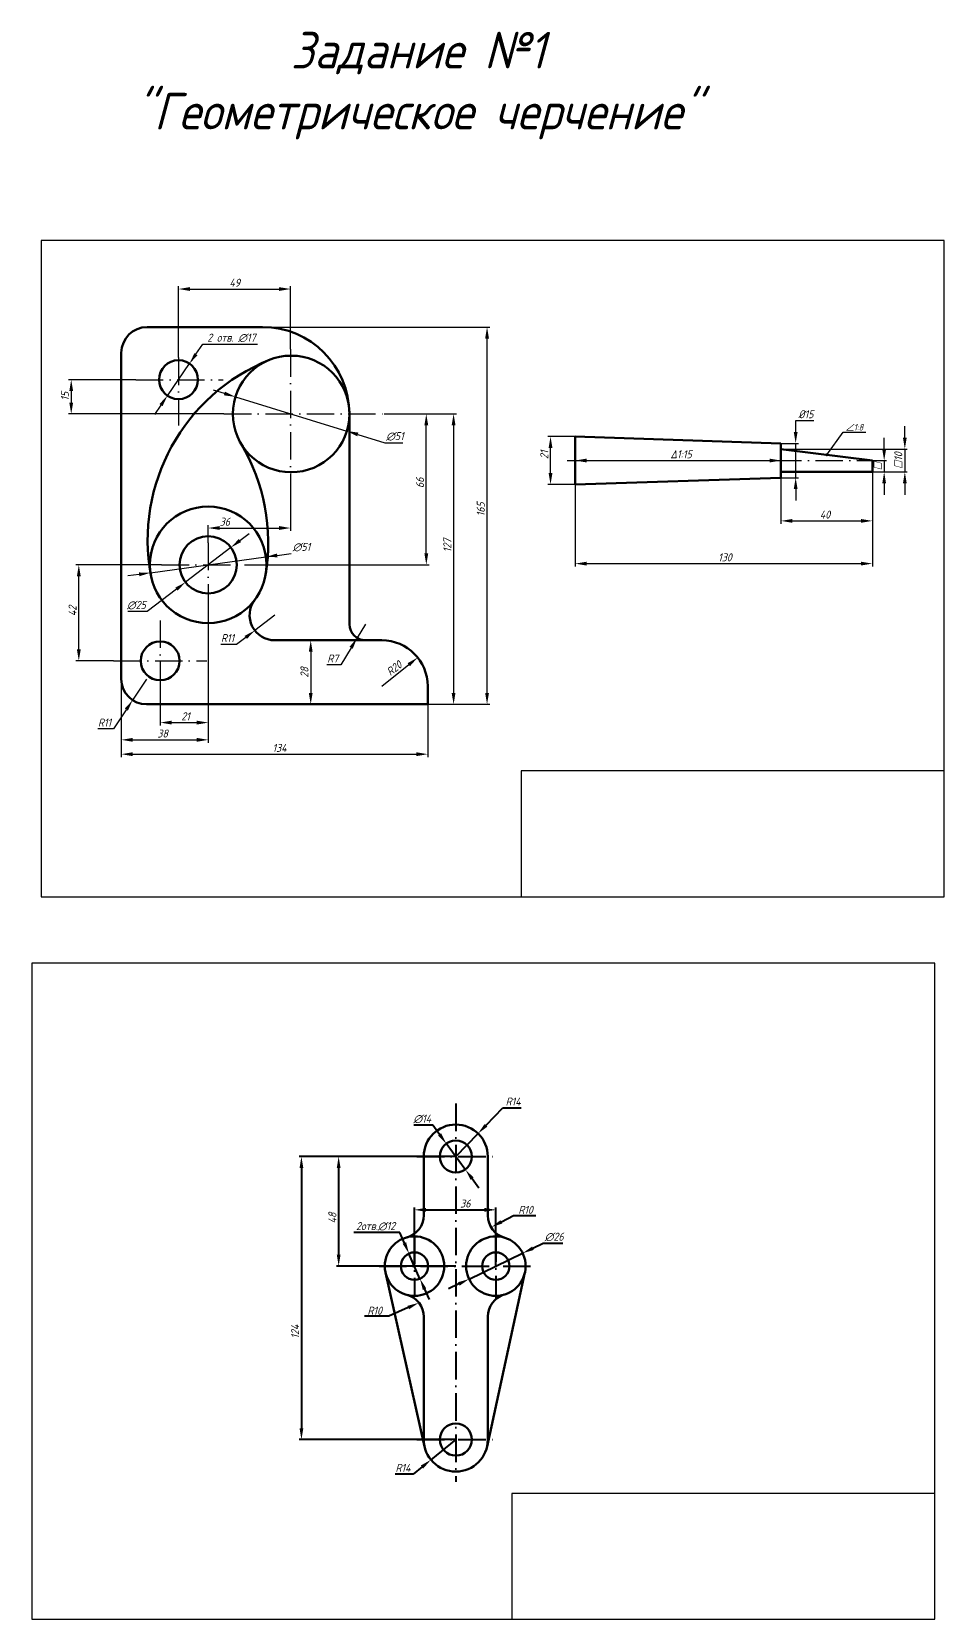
# Model space of a CAD drawing. Header units: millimetres. Extents: x 39 to 2970, y -284 to 427.
# Drawn here: x 538 to 937, y -272 to 422 of the extents above; entities that cross this region are included whole.
import ezdxf
from ezdxf import colors
from ezdxf.entities.mleader import LeaderData, LeaderLine
from ezdxf.math import Vec2, Vec3

# ---------------------------------------------------------------- set-up
doc = ezdxf.new("R2010")
doc.units = ezdxf.units.MM
doc.header["$MEASUREMENT"] = 0
doc.linetypes.add('ACAD_ISO10W100', pattern=[18, 12, -3, 0, -3])
for name, color, linetype, lineweight in [('аннотации', 1, 'Continuous', 40), ('осевой', 4, 'ACAD_ISO10W100', 40), ('Осевые', 4, 'ACAD_ISO10W100', 30), ('основной', 7, 'Continuous', 90), ('Основные', 7, 'Continuous', 80), ('Тонкие', 1, 'Continuous', 30)]:
    doc.layers.add(name, color=color, linetype=linetype, lineweight=lineweight)
doc.styles.add('GOST', font='isocpeur.ttf', dxfattribs={"width": 0.9, "oblique": 15})
doc.styles.add('ГОСТ', font='isocpeur.ttf', dxfattribs={"width": 0.9, "oblique": 15})
doc.dimstyles.new('GOST', dxfattribs={"dimtxt": 3.5, "dimasz": 5, "dimexe": 1, "dimexo": 0, "dimgap": 1, "dimtad": 1, "dimtoh": 1, "dimdec": 0, "dimzin": 0, "dimdsep": 46, "dimtxsty": 'GOST', "dimcen": 0, "dimclrd": 256, "dimclre": 256, "dimclrt": 256, "dimadec": 0, "dimazin": 0, "dimtfac": 1, "dimtdec": 0, "dimtmove": 0, "dimatfit": 0, "dimfxl": 1, "dimtolj": 1, "dimtzin": 0, "dimlwd": -1, "dimlwe": -1, "dimarcsym": 0})
doc.dimstyles.new('ГОСТ', dxfattribs={"dimtxt": 3.5, "dimasz": 5, "dimexe": 1.25, "dimexo": 0, "dimgap": 1, "dimtad": 1, "dimtoh": 1, "dimdec": 1, "dimtxsty": 'ГОСТ', "dimcen": 2.5, "dimclrd": 256, "dimclre": 256, "dimclrt": 256, "dimadec": 0, "dimazin": 0, "dimtfac": 1, "dimtdec": 1, "dimtmove": 0, "dimatfit": 0, "dimfxl": 1, "dimlwd": -1, "dimlwe": -1, "dimarcsym": 0})

# ---------------------------------------------------------------- blocks, each defined once
blk = doc.blocks.new('*D13')
at = {"layer": 'Defpoints', "color": 0, "transparency": 16777216}
for p in [(651.39, 309.56), (602.39, 279.59), (651.39, 283.2)]:
    blk.add_point(p, dxfattribs=at)
at = {"layer": 'Тонкие', "transparency": 16777216}
for p, q in [((602.39, 279.59), (602.39, 310.81)), ((607.39, 309.56), (646.39, 309.56)), ((651.39, 283.2), (651.39, 310.81))]:
    blk.add_line(p, q, dxfattribs=at)
for points in [[(607.39, 310.39), (607.39, 308.73), (602.39, 309.56)], [(646.39, 310.39), (646.39, 308.73), (651.39, 309.56)]]:
    blk.add_solid(points, dxfattribs=at)
at = {"layer": 'Тонкие', "transparency": 16777216, "insert": (626.98, 312.31), "char_height": 3.5, "attachment_point": 5, "style": 'ГОСТ'}
blk.add_mtext('49', dxfattribs=at)
blk = doc.blocks.new('*D14')
at = {"layer": 'Defpoints', "color": 0, "transparency": 16777216}
for p in [(583.71, 269.92), (555.48, 254.92), (622.3, 254.92)]:
    blk.add_point(p, dxfattribs=at)
at = {"layer": 'Тонкие', "transparency": 16777216}
for p, q in [((583.71, 269.92), (554.23, 269.92)), ((555.48, 264.92), (555.48, 259.92)), ((622.3, 254.92), (554.23, 254.92))]:
    blk.add_line(p, q, dxfattribs=at)
for points in [[(554.64, 264.92), (556.31, 264.92), (555.48, 269.92)], [(554.64, 259.92), (556.31, 259.92), (555.48, 254.92)]]:
    blk.add_solid(points, dxfattribs=at)
at = {"layer": 'Тонкие', "transparency": 16777216, "insert": (552.73, 262.65), "char_height": 3.5, "attachment_point": 5, "rotation": 90, "style": 'ГОСТ'}
blk.add_mtext('15', dxfattribs=at)
blk = doc.blocks.new('*D15')
at = {"layer": 'Defpoints', "color": 0, "transparency": 16777216}
for p in [(692.34, 254.92), (710.78, 254.92), (635.74, 188.92)]:
    blk.add_point(p, dxfattribs=at)
at = {"layer": 'Тонкие', "transparency": 16777216}
for p, q in [((692.34, 254.92), (712.03, 254.92)), ((710.78, 193.92), (710.78, 249.92)), ((635.74, 188.92), (712.03, 188.92))]:
    blk.add_line(p, q, dxfattribs=at)
for points in [[(709.95, 249.92), (711.62, 249.92), (710.78, 254.92)], [(709.95, 193.92), (711.62, 193.92), (710.78, 188.92)]]:
    blk.add_solid(points, dxfattribs=at)
at = {"layer": 'Тонкие', "transparency": 16777216, "insert": (708.03, 224.8), "char_height": 3.5, "attachment_point": 5, "rotation": 90, "style": 'ГОСТ'}
blk.add_mtext('66', dxfattribs=at)
blk = doc.blocks.new('*D16')
at = {"layer": 'Defpoints', "color": 0, "transparency": 16777216}
for p in [(711.78, 254.92), (711.39, 127.92), (722.72, 127.92)]:
    blk.add_point(p, dxfattribs=at)
at = {"layer": 'Тонкие', "transparency": 16777216}
for p, q in [((711.78, 254.92), (723.97, 254.92)), ((722.72, 249.92), (722.72, 132.92)), ((711.39, 127.92), (723.97, 127.92))]:
    blk.add_line(p, q, dxfattribs=at)
for points in [[(721.88, 249.92), (723.55, 249.92), (722.72, 254.92)], [(721.88, 132.92), (723.55, 132.92), (722.72, 127.92)]]:
    blk.add_solid(points, dxfattribs=at)
at = {"layer": 'Тонкие', "transparency": 16777216, "insert": (719.97, 197.4), "char_height": 3.5, "attachment_point": 5, "rotation": 90, "style": 'ГОСТ'}
blk.add_mtext('127', dxfattribs=at)
blk = doc.blocks.new('*D17')
at = {"layer": 'Defpoints', "color": 0, "transparency": 16777216}
for p in [(639.16, 292.92), (737.36, 292.92), (711.39, 127.92)]:
    blk.add_point(p, dxfattribs=at)
at = {"layer": 'Тонкие', "transparency": 16777216}
for p, q in [((639.16, 292.92), (738.61, 292.92)), ((737.36, 132.92), (737.36, 287.92)), ((711.39, 127.92), (738.61, 127.92))]:
    blk.add_line(p, q, dxfattribs=at)
for points in [[(736.53, 287.92), (738.19, 287.92), (737.36, 292.92)], [(736.53, 132.92), (738.19, 132.92), (737.36, 127.92)]]:
    blk.add_solid(points, dxfattribs=at)
at = {"layer": 'Тонкие', "transparency": 16777216, "insert": (734.61, 213.21), "char_height": 3.5, "attachment_point": 5, "rotation": 90, "style": 'ГОСТ'}
blk.add_mtext('165', dxfattribs=at)
blk = doc.blocks.new('*D18')
at = {"layer": 'Defpoints', "color": 0, "transparency": 16777216}
for p in [(615.39, 168.87), (594.39, 136.09), (615.39, 119.92)]:
    blk.add_point(p, dxfattribs=at)
at = {"layer": 'Тонкие', "transparency": 16777216}
for p, q in [((615.39, 168.87), (615.39, 118.67)), ((594.39, 136.09), (594.39, 118.67)), ((599.39, 119.92), (610.39, 119.92))]:
    blk.add_line(p, q, dxfattribs=at)
for points in [[(599.39, 120.76), (599.39, 119.09), (594.39, 119.92)], [(610.39, 120.76), (610.39, 119.09), (615.39, 119.92)]]:
    blk.add_solid(points, dxfattribs=at)
at = {"layer": 'Тонкие', "transparency": 16777216, "insert": (605.48, 122.67), "char_height": 3.5, "attachment_point": 5, "style": 'ГОСТ'}
blk.add_mtext('21', dxfattribs=at)
blk = doc.blocks.new('*D19')
at = {"layer": 'Defpoints', "color": 0, "transparency": 16777216}
for p in [(615.39, 168.87), (577.39, 138.92), (615.39, 112.39)]:
    blk.add_point(p, dxfattribs=at)
at = {"layer": 'Тонкие', "transparency": 16777216}
for p, q in [((615.39, 168.87), (615.39, 111.14)), ((577.39, 138.92), (577.39, 111.14)), ((582.39, 112.39), (610.39, 112.39))]:
    blk.add_line(p, q, dxfattribs=at)
for points in [[(582.39, 113.22), (582.39, 111.55), (577.39, 112.39)], [(610.39, 113.22), (610.39, 111.55), (615.39, 112.39)]]:
    blk.add_solid(points, dxfattribs=at)
at = {"layer": 'Тонкие', "transparency": 16777216, "insert": (595.46, 115.14), "char_height": 3.5, "attachment_point": 5, "style": 'ГОСТ'}
blk.add_mtext('38', dxfattribs=at)
blk = doc.blocks.new('*D20')
at = {"layer": 'Defpoints', "color": 0, "transparency": 16777216}
for p in [(577.39, 138.92), (711.39, 127.92), (711.39, 106.11)]:
    blk.add_point(p, dxfattribs=at)
at = {"layer": 'Тонкие', "transparency": 16777216}
for p, q in [((577.39, 138.92), (577.39, 104.86)), ((711.39, 127.92), (711.39, 104.86)), ((582.39, 106.11), (706.39, 106.11))]:
    blk.add_line(p, q, dxfattribs=at)
for points in [[(582.39, 106.94), (582.39, 105.27), (577.39, 106.11)], [(706.39, 106.94), (706.39, 105.27), (711.39, 106.11)]]:
    blk.add_solid(points, dxfattribs=at)
at = {"layer": 'Тонкие', "transparency": 16777216, "insert": (646.59, 108.86), "char_height": 3.5, "attachment_point": 5, "style": 'ГОСТ'}
blk.add_mtext('134', dxfattribs=at)
blk = doc.blocks.new('*D21')
at = {"layer": 'Defpoints', "color": 0, "transparency": 16777216}
for p in [(667.95, 155.92), (660.24, 127.92), (667.95, 127.92)]:
    blk.add_point(p, dxfattribs=at)
at = {"layer": 'Тонкие', "transparency": 16777216}
for p, q in [((667.95, 155.92), (658.99, 155.92)), ((660.24, 150.92), (660.24, 132.92)), ((667.95, 127.92), (658.99, 127.92))]:
    blk.add_line(p, q, dxfattribs=at)
for points in [[(659.4, 150.92), (661.07, 150.92), (660.24, 155.92)], [(659.4, 132.92), (661.07, 132.92), (660.24, 127.92)]]:
    blk.add_solid(points, dxfattribs=at)
at = {"layer": 'Тонкие', "transparency": 16777216, "insert": (657.49, 141.87), "char_height": 3.5, "attachment_point": 5, "rotation": 90, "style": 'ГОСТ'}
blk.add_mtext('28', dxfattribs=at)
blk = doc.blocks.new('*D22')
at = {"layer": 'Defpoints', "color": 0, "transparency": 16777216}
for p in [(558.8, 188.92), (595.03, 188.92), (574.03, 146.92)]:
    blk.add_point(p, dxfattribs=at)
at = {"layer": 'Тонкие', "transparency": 16777216}
for p, q in [((595.03, 188.92), (557.55, 188.92)), ((558.8, 151.92), (558.8, 183.92)), ((574.03, 146.92), (557.55, 146.92))]:
    blk.add_line(p, q, dxfattribs=at)
for points in [[(557.96, 183.92), (559.63, 183.92), (558.8, 188.92)], [(557.96, 151.92), (559.63, 151.92), (558.8, 146.92)]]:
    blk.add_solid(points, dxfattribs=at)
at = {"layer": 'Тонкие', "transparency": 16777216, "insert": (556.05, 168.74), "char_height": 3.5, "attachment_point": 5, "rotation": 90, "style": 'ГОСТ'}
blk.add_mtext('42', dxfattribs=at)
blk = doc.blocks.new('*D23')
at = {"layer": 'Defpoints', "color": 0, "transparency": 16777216}
for p in [(588.39, 138.92), (582.33, 129.74)]:
    blk.add_point(p, dxfattribs=at)
at = {"layer": 'Тонкие', "transparency": 16777216}
for p, q in [((588.39, 138.92), (582.33, 129.74)), ((579.57, 125.57), (574.04, 117.18)), ((574.04, 117.18), (567.06, 117.18))]:
    blk.add_line(p, q, dxfattribs=at)
blk.add_solid([(578.88, 126.03), (580.27, 125.11), (582.33, 129.74)], dxfattribs=at)
at = {"layer": 'Тонкие', "transparency": 16777216, "insert": (570.05, 119.93), "char_height": 3.5, "attachment_point": 5, "style": 'ГОСТ'}
blk.add_mtext('R11', dxfattribs=at)
blk = doc.blocks.new('*D25')
at = {"layer": 'Defpoints', "color": 0, "transparency": 16777216}
for p in [(707.03, 148.38), (691.39, 135.92)]:
    blk.add_point(p, dxfattribs=at)
at = {"layer": 'Тонкие', "transparency": 16777216}
blk.add_line((691.39, 135.92), (703.12, 145.27), dxfattribs=at)
blk.add_solid([(702.6, 145.92), (703.64, 144.62), (707.03, 148.38)], dxfattribs=at)
at = {"layer": 'Тонкие', "transparency": 16777216, "insert": (696.72, 143.69), "char_height": 3.5, "attachment_point": 5, "rotation": 38.52514, "style": 'ГОСТ'}
blk.add_mtext('R20', dxfattribs=at)
blk = doc.blocks.new('*D26')
at = {"layer": 'Defpoints', "color": 0, "transparency": 16777216}
for p in [(684.16, 162.92), (680.52, 156.94)]:
    blk.add_point(p, dxfattribs=at)
at = {"layer": 'Тонкие', "transparency": 16777216}
for p, q in [((684.16, 162.92), (680.52, 156.94)), ((677.93, 152.67), (673.39, 145.21)), ((673.39, 145.21), (667.35, 145.21))]:
    blk.add_line(p, q, dxfattribs=at)
blk.add_solid([(677.21, 153.11), (678.64, 152.24), (680.52, 156.94)], dxfattribs=at)
at = {"layer": 'Тонкие', "transparency": 16777216, "insert": (669.87, 147.96), "char_height": 3.5, "attachment_point": 5, "style": 'ГОСТ'}
blk.add_mtext('R7', dxfattribs=at)
blk = doc.blocks.new('*D29')
at = {"layer": 'Defpoints', "color": 0, "transparency": 16777216}
for p in [(651.39, 218.23), (651.39, 205.04), (615.39, 198.59)]:
    blk.add_point(p, dxfattribs=at)
at = {"layer": 'Тонкие', "transparency": 16777216}
for p, q in [((651.39, 218.23), (651.39, 203.79)), ((615.39, 198.59), (615.39, 206.29)), ((620.39, 205.04), (646.39, 205.04))]:
    blk.add_line(p, q, dxfattribs=at)
for points in [[(620.39, 205.88), (620.39, 204.21), (615.39, 205.04)], [(646.39, 205.88), (646.39, 204.21), (651.39, 205.04)]]:
    blk.add_solid(points, dxfattribs=at)
at = {"layer": 'Тонкие', "transparency": 16777216, "insert": (622.67, 207.79), "char_height": 3.5, "attachment_point": 5, "style": 'ГОСТ'}
blk.add_mtext('36', dxfattribs=at)
blk = doc.blocks.new('*D4')
at = {"layer": 'Defpoints', "color": 0, "transparency": 16777216}
for p in [(607.2, 276.93), (597.57, 262.92)]:
    blk.add_point(p, dxfattribs=at)
at = {"layer": 'Тонкие', "transparency": 16777216}
for p, q in [((610.04, 281.05), (613.05, 285.43)), ((613.05, 285.43), (637.02, 285.43)), ((597.57, 262.92), (607.2, 276.93)), ((594.74, 258.8), (591.9, 254.68))]:
    blk.add_line(p, q, dxfattribs=at)
for points in [[(609.35, 281.52), (610.72, 280.57), (607.2, 276.93)], [(594.05, 259.27), (595.42, 258.33), (597.57, 262.92)]]:
    blk.add_solid(points, dxfattribs=at)
at = {"layer": 'Тонкие', "transparency": 16777216, "insert": (625.54, 288.18), "char_height": 3.5, "attachment_point": 5, "style": 'ГОСТ'}
blk.add_mtext('2 отв. ∅17', dxfattribs=at)
blk = doc.blocks.new('*D5')
at = {"layer": 'Defpoints', "color": 0, "transparency": 16777216}
for p in [(627.29, 262.41), (676.04, 247.44)]:
    blk.add_point(p, dxfattribs=at)
at = {"layer": 'Тонкие', "transparency": 16777216}
for p, q in [((622.51, 263.87), (617.73, 265.34)), ((627.29, 262.41), (676.04, 247.44)), ((680.82, 245.97), (692.59, 242.36)), ((692.59, 242.36), (700.51, 242.36))]:
    blk.add_line(p, q, dxfattribs=at)
for points in [[(622.75, 264.67), (622.26, 263.08), (627.29, 262.41)], [(681.07, 246.77), (680.58, 245.18), (676.04, 247.44)]]:
    blk.add_solid(points, dxfattribs=at)
at = {"layer": 'Тонкие', "transparency": 16777216, "insert": (697.05, 245.11), "char_height": 3.5, "attachment_point": 5, "style": 'ГОСТ'}
blk.add_mtext('∅51', dxfattribs=at)
blk = doc.blocks.new('*D6')
at = {"layer": 'Defpoints', "color": 0, "transparency": 16777216}
for p in [(625.31, 196.52), (605.46, 181.32)]:
    blk.add_point(p, dxfattribs=at)
at = {"layer": 'Тонкие', "transparency": 16777216}
for p, q in [((629.28, 199.56), (633.25, 202.6)), ((625.31, 196.52), (605.46, 181.32)), ((601.49, 178.29), (588.75, 168.53)), ((588.75, 168.53), (580.19, 168.53))]:
    blk.add_line(p, q, dxfattribs=at)
for points in [[(628.77, 200.22), (629.79, 198.9), (625.31, 196.52)], [(600.98, 178.95), (602, 177.62), (605.46, 181.32)]]:
    blk.add_solid(points, dxfattribs=at)
at = {"layer": 'Тонкие', "transparency": 16777216, "insert": (583.97, 171.28), "char_height": 3.5, "attachment_point": 5, "style": 'ГОСТ'}
blk.add_mtext('∅25', dxfattribs=at)
blk = doc.blocks.new('*D7')
at = {"layer": 'Defpoints', "color": 0, "transparency": 16777216}
for p in [(640.65, 192.39), (590.12, 185.45)]:
    blk.add_point(p, dxfattribs=at)
at = {"layer": 'Тонкие', "transparency": 16777216}
for p, q in [((590.12, 185.45), (640.65, 192.39)), ((645.6, 193.07), (651.7, 193.91)), ((585.17, 184.77), (580.22, 184.09))]:
    blk.add_line(p, q, dxfattribs=at)
for points in [[(645.49, 193.9), (645.72, 192.25), (640.65, 192.39)], [(585.06, 185.6), (585.28, 183.95), (590.12, 185.45)]]:
    blk.add_solid(points, dxfattribs=at)
at = {"layer": 'Тонкие', "transparency": 16777216, "insert": (656.16, 196.66), "char_height": 3.5, "attachment_point": 5, "style": 'ГОСТ'}
blk.add_mtext('∅51', dxfattribs=at)
blk = doc.blocks.new('*D8')
at = {"layer": 'Defpoints', "color": 0, "transparency": 16777216}
for p in [(765.12, 245.05), (775.9, 245.05), (775.9, 224.05)]:
    blk.add_point(p, dxfattribs=at)
at = {"layer": 'Тонкие', "transparency": 16777216}
for p, q in [((775.9, 245.05), (763.87, 245.05)), ((765.12, 229.05), (765.12, 240.05)), ((775.9, 224.05), (763.87, 224.05))]:
    blk.add_line(p, q, dxfattribs=at)
for points in [[(764.29, 240.05), (765.95, 240.05), (765.12, 245.05)], [(764.29, 229.05), (765.95, 229.05), (765.12, 224.05)]]:
    blk.add_solid(points, dxfattribs=at)
at = {"layer": 'Тонкие', "transparency": 16777216, "insert": (762.37, 237.06), "char_height": 3.5, "attachment_point": 5, "rotation": 90, "style": 'ГОСТ'}
blk.add_mtext('21', dxfattribs=at)
blk = doc.blocks.new('*D9')
at = {"layer": 'Defpoints', "color": 0, "transparency": 16777216}
for p in [(905.9, 229.55), (775.9, 224.05), (905.9, 189.46)]:
    blk.add_point(p, dxfattribs=at)
at = {"layer": 'Тонкие', "transparency": 16777216}
for p, q in [((905.9, 229.55), (905.9, 188.21)), ((775.9, 224.05), (775.9, 188.21)), ((780.9, 189.46), (900.9, 189.46))]:
    blk.add_line(p, q, dxfattribs=at)
for points in [[(780.9, 190.3), (780.9, 188.63), (775.9, 189.46)], [(900.9, 190.3), (900.9, 188.63), (905.9, 189.46)]]:
    blk.add_solid(points, dxfattribs=at)
at = {"layer": 'Тонкие', "transparency": 16777216, "insert": (841.42, 192.21), "char_height": 3.5, "attachment_point": 5, "style": 'ГОСТ'}
blk.add_mtext('130', dxfattribs=at)
blk = doc.blocks.new('*D10')
at = {"layer": 'Defpoints', "color": 0, "transparency": 16777216}
for p in [(905.9, 229.55), (865.9, 227.05), (905.9, 208.15)]:
    blk.add_point(p, dxfattribs=at)
at = {"layer": 'Тонкие', "transparency": 16777216}
for p, q in [((905.9, 229.55), (905.9, 206.9)), ((865.9, 227.05), (865.9, 206.9)), ((870.9, 208.15), (900.9, 208.15))]:
    blk.add_line(p, q, dxfattribs=at)
for points in [[(870.9, 208.99), (870.9, 207.32), (865.9, 208.15)], [(900.9, 208.99), (900.9, 207.32), (905.9, 208.15)]]:
    blk.add_solid(points, dxfattribs=at)
at = {"layer": 'Тонкие', "transparency": 16777216, "insert": (885.15, 210.9), "char_height": 3.5, "attachment_point": 5, "style": 'ГОСТ'}
blk.add_mtext('40', dxfattribs=at)
blk = doc.blocks.new('*D12')
at = {"layer": 'Defpoints', "color": 0, "transparency": 16777216}
for p in [(865.9, 242.05), (872.34, 242.05), (865.9, 227.05)]:
    blk.add_point(p, dxfattribs=at)
at = {"layer": 'Тонкие', "transparency": 16777216}
for p, q in [((872.34, 247.05), (872.34, 252.05)), ((872.34, 252.05), (880.27, 252.05)), ((865.9, 242.05), (873.59, 242.05)), ((872.34, 227.05), (872.34, 242.05)), ((865.9, 227.05), (873.59, 227.05)), ((872.34, 222.05), (872.34, 217.05))]:
    blk.add_line(p, q, dxfattribs=at)
for points in [[(871.51, 247.05), (873.18, 247.05), (872.34, 242.05)], [(871.51, 222.05), (873.18, 222.05), (872.34, 227.05)]]:
    blk.add_solid(points, dxfattribs=at)
at = {"layer": 'Тонкие', "transparency": 16777216, "insert": (876.8, 254.8), "char_height": 3.5, "attachment_point": 5, "style": 'ГОСТ'}
blk.add_mtext('%%C15', dxfattribs=at)
blk = doc.blocks.new('*D30')
at = {"layer": 'Defpoints', "color": 0, "transparency": 16777216}
for p in [(723.69, -69.88), (672.45, -117.8), (723.69, -117.8)]:
    blk.add_point(p, dxfattribs=at)
at = {"layer": 'аннотации', "transparency": 16777216}
for p, q in [((723.69, -69.88), (671.45, -69.88)), ((672.45, -74.88), (672.45, -112.8)), ((723.69, -117.8), (671.45, -117.8))]:
    blk.add_line(p, q, dxfattribs=at)
for points in [[(671.62, -74.88), (673.29, -74.88), (672.45, -69.88)], [(671.62, -112.8), (673.29, -112.8), (672.45, -117.8)]]:
    blk.add_solid(points, dxfattribs=at)
at = {"layer": 'аннотации', "transparency": 16777216, "insert": (669.7, -96.77), "char_height": 3.5, "attachment_point": 5, "rotation": 90, "style": 'GOST'}
blk.add_mtext('\\A1;48', dxfattribs=at)
blk = doc.blocks.new('*D31')
at = {"layer": 'Defpoints', "color": 0, "transparency": 16777216}
for p in [(723.69, -69.88), (656.17, -193.69), (723.69, -193.69)]:
    blk.add_point(p, dxfattribs=at)
at = {"layer": 'аннотации', "transparency": 16777216}
for p, q in [((723.69, -69.88), (655.17, -69.88)), ((656.17, -74.88), (656.17, -188.69)), ((723.69, -193.69), (655.17, -193.69))]:
    blk.add_line(p, q, dxfattribs=at)
for points in [[(655.34, -74.88), (657.01, -74.88), (656.17, -69.88)], [(655.34, -188.69), (657.01, -188.69), (656.17, -193.69)]]:
    blk.add_solid(points, dxfattribs=at)
at = {"layer": 'аннотации', "transparency": 16777216, "insert": (653.42, -146.49), "char_height": 3.5, "attachment_point": 5, "rotation": 90, "style": 'GOST'}
blk.add_mtext('\\A1;124', dxfattribs=at)
blk = doc.blocks.new('*D32')
at = {"layer": 'Defpoints', "color": 0, "transparency": 16777216}
for p in [(741.22, -93.19), (705.61, -117.8), (741.22, -117.8)]:
    blk.add_point(p, dxfattribs=at)
at = {"layer": 'аннотации', "transparency": 16777216}
for p, q in [((705.61, -117.8), (705.61, -92.19)), ((710.61, -93.19), (736.22, -93.19)), ((741.22, -117.8), (741.22, -92.19))]:
    blk.add_line(p, q, dxfattribs=at)
for points in [[(710.61, -92.35), (710.61, -94.02), (705.61, -93.19)], [(736.22, -92.35), (736.22, -94.02), (741.22, -93.19)]]:
    blk.add_solid(points, dxfattribs=at)
at = {"layer": 'аннотации', "transparency": 16777216, "insert": (727.86, -90.44), "char_height": 3.5, "attachment_point": 5, "style": 'GOST'}
blk.add_mtext('\\A1;36', dxfattribs=at)
blk = doc.blocks.new('*D33')
at = {"layer": 'Defpoints', "color": 0, "transparency": 16777216}
for p in [(719.54, -64.24), (727.84, -75.52)]:
    blk.add_point(p, dxfattribs=at)
at = {"layer": 'аннотации', "transparency": 16777216}
for p, q in [((713.62, -56.19), (705.38, -56.19)), ((716.58, -60.21), (713.62, -56.19)), ((727.84, -75.52), (719.54, -64.24)), ((730.8, -79.54), (733.77, -83.57))]:
    blk.add_line(p, q, dxfattribs=at)
for points in [[(717.25, -59.72), (715.91, -60.71), (719.54, -64.24)], [(731.47, -79.05), (730.13, -80.04), (727.84, -75.52)]]:
    blk.add_solid(points, dxfattribs=at)
at = {"layer": 'аннотации', "transparency": 16777216, "insert": (709, -53.44), "char_height": 3.5, "attachment_point": 5, "style": 'GOST'}
blk.add_mtext('\\A1;∅14', dxfattribs=at)
blk = doc.blocks.new('*D34')
at = {"layer": 'Defpoints', "color": 0, "transparency": 16777216}
for p in [(703.21, -112.3), (708.01, -123.3)]:
    blk.add_point(p, dxfattribs=at)
at = {"layer": 'аннотации', "transparency": 16777216}
for p, q in [((699.21, -103.14), (679.02, -103.14)), ((701.21, -107.72), (699.21, -103.14)), ((708.01, -123.3), (703.21, -112.3)), ((710.02, -127.88), (712.02, -132.47))]:
    blk.add_line(p, q, dxfattribs=at)
for points in [[(701.98, -107.39), (700.45, -108.06), (703.21, -112.3)], [(710.78, -127.55), (709.25, -128.22), (708.01, -123.3)]]:
    blk.add_solid(points, dxfattribs=at)
at = {"layer": 'аннотации', "transparency": 16777216, "insert": (688.62, -100.39), "char_height": 3.5, "attachment_point": 5, "style": 'GOST'}
blk.add_mtext('\\A1;2отв.∅12', dxfattribs=at)
blk = doc.blocks.new('*D35')
at = {"layer": 'Defpoints', "color": 0, "transparency": 16777216}
for p in [(733.42, -59.81), (723.69, -69.88)]:
    blk.add_point(p, dxfattribs=at)
at = {"layer": 'аннотации', "transparency": 16777216}
for p, q in [((736.9, -56.22), (744.29, -48.57)), ((744.29, -48.57), (752.21, -48.57)), ((723.69, -69.88), (733.42, -59.81))]:
    blk.add_line(p, q, dxfattribs=at)
blk.add_solid([(736.3, -55.64), (737.5, -56.8), (733.42, -59.81)], dxfattribs=at)
at = {"layer": 'аннотации', "transparency": 16777216, "insert": (748.75, -45.82), "char_height": 3.5, "attachment_point": 5, "style": 'GOST'}
blk.add_mtext('\\A1;R14', dxfattribs=at)
blk = doc.blocks.new('*D36')
at = {"layer": 'Defpoints', "color": 0, "transparency": 16777216}
for p in [(723.69, -193.69), (712.82, -202.51)]:
    blk.add_point(p, dxfattribs=at)
at = {"layer": 'аннотации', "transparency": 16777216}
for p, q in [((723.69, -193.69), (712.82, -202.51)), ((708.94, -205.66), (705.05, -208.81)), ((705.05, -208.81), (697.13, -208.81))]:
    blk.add_line(p, q, dxfattribs=at)
blk.add_solid([(708.41, -205.01), (709.46, -206.31), (712.82, -202.51)], dxfattribs=at)
at = {"layer": 'аннотации', "transparency": 16777216, "insert": (700.59, -206.06), "char_height": 3.5, "attachment_point": 5, "style": 'GOST'}
blk.add_mtext('\\A1;R14', dxfattribs=at)
blk = doc.blocks.new('*D37')
at = {"layer": 'Defpoints', "color": 0, "transparency": 16777216}
for p in [(752.93, -112.16), (729.51, -123.45)]:
    blk.add_point(p, dxfattribs=at)
at = {"layer": 'аннотации', "transparency": 16777216}
for p, q in [((757.43, -109.99), (761.94, -107.81)), ((761.94, -107.81), (770.49, -107.81)), ((729.51, -123.45), (752.93, -112.16)), ((725.01, -125.62), (720.5, -127.79))]:
    blk.add_line(p, q, dxfattribs=at)
for points in [[(757.07, -109.24), (757.8, -110.74), (752.93, -112.16)], [(724.64, -124.87), (725.37, -126.37), (729.51, -123.45)]]:
    blk.add_solid(points, dxfattribs=at)
at = {"layer": 'аннотации', "transparency": 16777216, "insert": (766.71, -105.06), "char_height": 3.5, "attachment_point": 5, "style": 'GOST'}
blk.add_mtext('\\A1;∅26', dxfattribs=at)
blk = doc.blocks.new('*D67')
at = {"layer": 'Defpoints', "color": 0, "transparency": 16777216}
for p in [(905.9, 234.55), (905.9, 229.55), (911.05, 229.55)]:
    blk.add_point(p, dxfattribs=at)
at = {"layer": 'Тонкие', "transparency": 16777216}
for p, q in [((911.05, 239.55), (911.05, 244.55)), ((905.9, 234.55), (912.05, 234.55)), ((905.9, 229.55), (912.05, 229.55)), ((911.05, 234.55), (911.05, 229.55)), ((911.05, 224.55), (911.05, 219.55))]:
    blk.add_line(p, q, dxfattribs=at)
for points in [[(910.21, 239.55), (911.88, 239.55), (911.05, 234.55)], [(910.21, 224.55), (911.88, 224.55), (911.05, 229.55)]]:
    blk.add_solid(points, dxfattribs=at)
at = {"layer": 'Тонкие', "transparency": 16777216, "insert": (908.18, 232.05), "char_height": 3.5, "attachment_point": 5, "rotation": 90, "style": 'GOST'}
blk.add_mtext('\\A1;{\\fMS PGothic|b0|i0|c128|p34;☐}', dxfattribs=at)
blk = doc.blocks.new('_DotSmall')
at = {"color": 0, "linetype": 'ByBlock', "const_width": 0.5}
blk.add_lwpolyline([(-0.0625, 0, 1), (0.0625, 0, 1)], format="xyb", close=True, dxfattribs=at)
blk = doc.blocks.new('*D68')
at = {"layer": 'Defpoints', "color": 0, "transparency": 16777216}
for p in [(865.9, 239.55), (865.9, 229.55), (920.09, 229.55)]:
    blk.add_point(p, dxfattribs=at)
at = {"layer": 'Тонкие', "transparency": 16777216}
for p, q in [((920.09, 244.55), (920.09, 249.55)), ((865.9, 239.55), (921.09, 239.55)), ((920.09, 239.55), (920.09, 229.55)), ((865.9, 229.55), (921.09, 229.55)), ((920.09, 224.55), (920.09, 219.55))]:
    blk.add_line(p, q, dxfattribs=at)
for points in [[(919.26, 244.55), (920.92, 244.55), (920.09, 239.55)], [(919.26, 224.55), (920.92, 224.55), (920.09, 229.55)]]:
    blk.add_solid(points, dxfattribs=at)
at = {"layer": 'Тонкие', "transparency": 16777216, "insert": (917.22, 234.55), "char_height": 3.5, "attachment_point": 5, "rotation": 90, "style": 'GOST'}
blk.add_mtext('\\A1;{\\fMS PGothic|b0|i0|c128|p34;☐}10', dxfattribs=at)
blk = doc.blocks.new('*D69')
at = {"layer": 'Defpoints', "color": 0, "transparency": 16777216}
for p in [(775.9, 234.55), (865.9, 234.55), (865.9, 234.55)]:
    blk.add_point(p, dxfattribs=at)
at = {"layer": 'Тонкие', "transparency": 16777216}
for p, q in [((775.9, 234.55), (775.9, 235.55)), ((780.9, 234.55), (860.9, 234.55)), ((865.9, 234.55), (865.9, 235.55))]:
    blk.add_line(p, q, dxfattribs=at)
for points in [[(780.9, 235.38), (780.9, 233.71), (775.9, 234.55)], [(860.9, 235.38), (860.9, 233.71), (865.9, 234.55)]]:
    blk.add_solid(points, dxfattribs=at)
at = {"layer": 'Тонкие', "transparency": 16777216, "insert": (822.23, 237.3), "char_height": 3.5, "attachment_point": 5, "style": 'GOST'}
blk.add_mtext('\\A1;Δ1:15', dxfattribs=at)
blk = doc.blocks.new('*D70')
at = {"layer": 'Defpoints', "color": 0, "transparency": 16777216}
for p in [(644.51, 166.92), (635.78, 160.23)]:
    blk.add_point(p, dxfattribs=at)
at = {"layer": 'Тонкие', "transparency": 16777216}
for p, q in [((644.51, 166.92), (635.78, 160.23)), ((627.84, 154.15), (620.86, 154.15)), ((631.81, 157.19), (627.84, 154.15))]:
    blk.add_line(p, q, dxfattribs=at)
blk.add_solid([(631.3, 157.85), (632.32, 156.53), (635.78, 160.23)], dxfattribs=at)
at = {"layer": 'Тонкие', "transparency": 16777216, "insert": (623.85, 156.9), "char_height": 3.5, "attachment_point": 5, "style": 'GOST'}
blk.add_mtext('\\A1;R11', dxfattribs=at)

msp = doc.modelspace()

# ---------------------------------------------------------------- linework, layer by layer
at = {"layer": 'Defpoints'}
for p, q in [((542.33, 330.76), (542.33, 43.76)), ((937.33, 330.76), (542.33, 330.76)), ((937.33, 43.76), (937.33, 330.76)), ((937.33, 98.76), (752.33, 98.76)), ((752.33, 98.76), (752.33, 43.76)), ((542.33, 43.76), (937.33, 43.76)), ((538.22, 14.73), (538.22, -272.27)), ((933.22, 14.73), (538.22, 14.73)), ((933.22, -272.27), (933.22, 14.73)), ((933.22, -217.27), (748.22, -217.27)), ((748.22, -217.27), (748.22, -272.27)), ((538.22, -272.27), (933.22, -272.27))]:
    msp.add_line(p, q, dxfattribs=at)
at = {"layer": 'осевой'}
for p, q in [((723.69, -46.73), (723.69, -212.23)), ((706.68, -69.88), (742.34, -69.88)), ((741.22, -103.94), (741.22, -132.36)), ((705.61, -104.81), (705.61, -130.83)), ((690.11, -117.8), (756.51, -117.8)), ((706.68, -193.69), (742.34, -193.69))]:
    msp.add_line(p, q, dxfattribs=at)
at = {"layer": 'Осевые'}
for p, q in [((602.39, 279.59), (602.39, 249.87)), ((651.39, 283.2), (651.39, 218.23)), ((583.71, 269.92), (621.87, 269.92)), ((622.3, 254.92), (692.34, 254.92)), ((772.43, 234.55), (909.68, 234.55)), ((615.39, 198.59), (615.39, 168.87)), ((615.39, 198.59), (615.39, 168.87)), ((595.03, 188.92), (635.74, 188.92)), ((595.03, 188.92), (635.74, 188.92)), ((594.39, 164.6), (594.39, 136.09)), ((574.03, 146.92), (614.74, 146.92)), ((574.03, 146.92), (614.74, 146.92)), ((574.03, 146.92), (614.74, 146.92)), ((574.03, 146.92), (614.74, 146.92)), ((723.69, -69.88), (706.32, -69.88)), ((705.61, -117.82), (705.61, -103.14)), ((723.69, -117.8), (697.57, -117.8)), ((697.57, -117.8), (697.57, -117.8)), ((697.57, -117.8), (697.57, -117.8))]:
    msp.add_line(p, q, dxfattribs=at)
at = {"layer": 'основной'}
for p, q in [((709.69, -69.88), (709.69, -95.58)), ((737.69, -69.88), (737.69, -95.73)), ((710.03, -196.76), (692.93, -120.65)), ((737.37, -196.67), (753.92, -120.57)), ((709.69, -193.69), (709.69, -139.97)), ((737.69, -193.69), (737.69, -139.39))]:
    msp.add_line(p, q, dxfattribs=at)
for centre, radius in [((723.69, -69.88), 7), ((705.61, -117.8), 13), ((741.22, -117.8), 13), ((705.61, -117.8), 6), ((741.22, -117.8), 6), ((723.69, -193.69), 7)]:
    msp.add_circle(centre, radius, dxfattribs=at)
for centre, radius, start, end in [((723.69, -69.88), 14, 0, 180), ((699.69, -95.58), 10, 284.92296, 0), ((747.69, -95.73), 10, 180, 253.65862), ((699.69, -140.03), 10, 0, 75.07704), ((747.69, -139.87), 10, 106.34138, 180), ((723.69, -193.69), 14, 180, 0)]:
    msp.add_arc(centre, radius, start, end, dxfattribs=at)
at = {"layer": 'Основные'}
for p, q in [((588.64, 292.92), (639.16, 292.92)), ((577.39, 281.67), (577.39, 138.92)), ((577.39, 281.67), (577.39, 138.92)), ((677.16, 254.92), (677.16, 162.92)), ((775.9, 224.05), (775.9, 245.05)), ((775.9, 245.05), (865.9, 242.05)), ((865.9, 227.05), (865.9, 242.05)), ((865.9, 229.55), (865.9, 239.55)), ((865.9, 239.55), (905.9, 234.55)), ((905.9, 229.55), (865.82, 229.55)), ((905.9, 229.55), (905.9, 234.55)), ((775.9, 224.05), (865.9, 227.05)), ((644.51, 155.92), (691.39, 155.92)), ((711.39, 135.92), (711.39, 127.92)), ((588.39, 127.92), (711.39, 127.92))]:
    msp.add_line(p, q, dxfattribs=at)
for centre, radius in [((602.39, 269.92), 8.5), ((651.66, 254.92), 25.5), ((615.39, 188.92), 25.5), ((615.39, 188.92), 12.5), ((594.39, 146.92), 8.5)]:
    msp.add_circle(centre, radius, dxfattribs=at)
for centre, radius, start, end in [((588.64, 281.67), 11.25, 90, 180), ((639.16, 254.92), 38, 0, 90), ((673.9, 199.73), 85, 111.94084, 190.46725), ((556.66, 198.49), 85, 57.18019, 57.45584), ((556.66, 198.49), 85, 350.74651, 30.7104), ((644.51, 166.92), 11, 142.93363, 270), ((684.16, 162.92), 7, 180, 270), ((691.39, 135.92), 20, 0, 90), ((588.39, 138.92), 11, 180, 270)]:
    msp.add_arc(centre, radius, start, end, dxfattribs=at)

# ---------------------------------------------------------------- texts
at = {"layer": 'Defpoints', "insert": (529.85, 422.05), "char_height": 16, "width": 354.6763, "attachment_point": 1, "style": 'GOST'}
msp.add_mtext('\\pxqc;Задание №1 \\P"Геометрическое черчение"', dxfattribs=at)
at = {"layer": 'Тонкие', "insert": (894.27, 250.5), "char_height": 2.828, "width": 120.5743, "attachment_point": 1, "style": 'GOST'}
msp.add_mtext('∠1:8', dxfattribs=at)

# ---------------------------------------------------------------- dimensions: what is measured, and where the dimension line sits
at = {"layer": 'аннотации'}
for center, mpoint, picture, middle in [((723.69, -69.88), (733.42, -59.81), '*D35', (748.75, -48.57)), ((723.69, -193.69), (712.82, -202.51), '*D36', (700.59, -208.81))]:
    dim = msp.add_radius_dim(center=center, mpoint=mpoint, dimstyle='GOST', dxfattribs=at)
    dim.commit()
    dim.dimension.update_dxf_attribs({"geometry": picture, "text_midpoint": middle, "dimtype": 164})
for p1, p2, picture, middle in [((727.84, -75.52), (719.54, -64.24), '*D33', (709, -56.19)), ((729.51, -123.45), (752.93, -112.16), '*D37', (766.71, -107.81))]:
    dim = msp.add_diameter_dim_2p(p1=p1, p2=p2, dimstyle='GOST', dxfattribs=at)
    dim.commit()
    dim.dimension.update_dxf_attribs({"geometry": picture, "text_midpoint": middle, "dimtype": 163})
for base, p2, picture, middle in [((656.17, -193.69), (723.69, -193.69), '*D31', (656.17, -146.49)), ((672.45, -117.8), (723.69, -117.8), '*D30', (672.45, -96.77))]:
    dim = msp.add_linear_dim(base=base, p1=(723.69, -69.88), p2=p2, angle=90, dimstyle='GOST', dxfattribs=at)
    dim.commit()
    dim.dimension.update_dxf_attribs({"geometry": picture, "text_midpoint": middle, "dimtype": 160})
dim = msp.add_linear_dim(base=(741.22, -93.19), p1=(705.61, -117.8), p2=(741.22, -117.8), dimstyle='GOST', dxfattribs=at)
dim.commit()
dim.dimension.update_dxf_attribs({"geometry": '*D32', "text_midpoint": (727.86, -93.19), "dimtype": 160})
dim = msp.add_diameter_dim_2p(p1=(708.01, -123.3), p2=(703.21, -112.3), text='2отв.<>', dimstyle='GOST', dxfattribs=at)
dim.commit()
dim.dimension.update_dxf_attribs({"geometry": '*D34', "text_midpoint": (688.62, -103.14), "dimtype": 163})
at = {"layer": 'Тонкие'}
for base, p1, p2, picture, middle in [((651.39, 309.56), (602.39, 279.59), (651.39, 283.2), '*D13', (626.98, 309.56)), ((905.9, 189.46), (775.9, 224.05), (905.9, 229.55), '*D9', (841.42, 189.46)), ((905.9, 208.15), (865.9, 227.05), (905.9, 229.55), '*D10', (885.15, 208.15)), ((651.39, 205.04), (615.39, 198.59), (651.39, 218.23), '*D29', (622.67, 205.04)), ((615.39, 112.39), (577.39, 138.92), (615.39, 168.87), '*D19', (595.46, 112.39)), ((615.39, 119.92), (594.39, 136.09), (615.39, 168.87), '*D18', (605.48, 119.92)), ((711.39, 106.11), (577.39, 138.92), (711.39, 127.92), '*D20', (646.59, 106.11))]:
    dim = msp.add_linear_dim(base=base, p1=p1, p2=p2, dimstyle='ГОСТ', dxfattribs=at)
    dim.commit()
    dim.dimension.update_dxf_attribs({"geometry": picture, "text_midpoint": middle, "dimtype": 160})
dim = msp.add_diameter_dim_2p(p1=(597.57, 262.92), p2=(607.2, 276.93), text='2 отв. <>', dimstyle='ГОСТ', dxfattribs=at)
dim.commit()
dim.dimension.update_dxf_attribs({"geometry": '*D4', "text_midpoint": (625.54, 285.43), "dimtype": 163})
for base, p1, p2, picture, middle in [((737.36, 292.92), (711.39, 127.92), (639.16, 292.92), '*D17', (737.36, 213.21)), ((555.48, 254.92), (583.71, 269.92), (622.3, 254.92), '*D14', (555.48, 262.65)), ((710.78, 254.92), (635.74, 188.92), (692.34, 254.92), '*D15', (710.78, 224.8)), ((722.72, 127.92), (711.78, 254.92), (711.39, 127.92), '*D16', (722.72, 197.4)), ((765.12, 245.05), (775.9, 224.05), (775.9, 245.05), '*D8', (765.12, 237.06)), ((558.8, 188.92), (574.03, 146.92), (595.03, 188.92), '*D22', (558.8, 168.74)), ((660.24, 127.92), (667.95, 155.92), (667.95, 127.92), '*D21', (660.24, 141.87))]:
    dim = msp.add_linear_dim(base=base, p1=p1, p2=p2, angle=90, dimstyle='ГОСТ', dxfattribs=at)
    dim.commit()
    dim.dimension.update_dxf_attribs({"geometry": picture, "text_midpoint": middle, "dimtype": 160})
for p1, p2, picture, middle in [((627.29, 262.41), (676.04, 247.44), '*D5', (697.05, 242.36)), ((625.31, 196.52), (605.46, 181.32), '*D6', (583.97, 168.53)), ((590.12, 185.45), (640.65, 192.39), '*D7', (656.16, 193.91))]:
    dim = msp.add_diameter_dim_2p(p1=p1, p2=p2, dimstyle='ГОСТ', dxfattribs=at)
    dim.commit()
    dim.dimension.update_dxf_attribs({"geometry": picture, "text_midpoint": middle, "dimtype": 163})
for base, p1, p2, text, dimstyle, picture, middle in [((872.34, 242.05), (865.9, 227.05), (865.9, 242.05), '%%C<>', 'ГОСТ', '*D12', (876.8, 252.05)), ((920.09, 229.55), (865.9, 239.55), (865.9, 229.55), '{\\fMS PGothic|b0|i0|c128|p34;☐}<>', 'GOST', '*D68', (920.09, 234.55)), ((911.05, 229.55), (905.9, 234.55), (905.9, 229.55), '{\\fMS PGothic|b0|i0|c128|p34;☐}', 'GOST', '*D67', (911.05, 232.05))]:
    dim = msp.add_linear_dim(base=base, p1=p1, p2=p2, angle=90, text=text, dimstyle=dimstyle, dxfattribs=at)
    dim.commit()
    dim.dimension.update_dxf_attribs({"geometry": picture, "text_midpoint": middle, "dimtype": 160})
dim = msp.add_linear_dim(base=(865.9, 234.55), p1=(775.9, 234.55), p2=(865.9, 234.55), text='Δ1:15', dimstyle='GOST', dxfattribs=at)
dim.commit()
dim.dimension.update_dxf_attribs({"geometry": '*D69', "text_midpoint": (822.23, 234.55), "dimtype": 160})
for center, mpoint, dimstyle, picture, middle in [((644.51, 166.92), (635.78, 160.23), 'GOST', '*D70', (623.85, 154.15)), ((684.16, 162.92), (680.52, 156.94), 'ГОСТ', '*D26', (669.87, 145.21)), ((691.39, 135.92), (707.03, 148.38), 'ГОСТ', '*D25', (698.43, 141.53)), ((588.39, 138.92), (582.33, 129.74), 'ГОСТ', '*D23', (570.05, 117.18))]:
    dim = msp.add_radius_dim(center=center, mpoint=mpoint, dimstyle=dimstyle, dxfattribs=at)
    dim.commit()
    dim.dimension.update_dxf_attribs({"geometry": picture, "text_midpoint": middle, "dimtype": 164})

# ---------------------------------------------------------------- leaders
at = {"layer": 'аннотации'}
ml = msp.add_multileader_mtext('Standard', dxfattribs=at)
ml.set_content('R10', color=256, style='GOST')
ml.set_leader_properties(color=256, linetype='ByLayer', lineweight=-1)
ml.build(insert=Vec2(0, 0))
ml.multileader.update_dxf_attribs({"text_left_attachment_type": 6, "text_right_attachment_type": 6, "dogleg_length": 2, "arrow_head_size": 5})
ctx = ml.context
ctx.base_point, ctx.char_height, ctx.arrow_head_size, ctx.landing_gap_size, ctx.plane_origin = Vec3(750.05, -95.63), 3.5, 5, 1, Vec3(739.2, -100.79)
ctx.left_attachment, ctx.right_attachment = 6, 6
notes = []
notes.append((ctx, [(0, (1, 1, 0), (748.88, -95.63), (1, 0), 1.17, [(0, [(739.2, -100.79)], 0, [])])]))
ctx.mtext.insert, ctx.mtext.flow_direction = Vec3(751.05, -91.43), 5
ml = msp.add_multileader_mtext('Standard', dxfattribs=at)
ml.set_content('R10', color=256, style='GOST')
ml.set_leader_properties(color=256, linetype='ByLayer', lineweight=-1)
ml.build(insert=Vec2(0, 0))
ml.multileader.update_dxf_attribs({"text_left_attachment_type": 6, "text_right_attachment_type": 6, "dogleg_length": 2, "arrow_head_size": 5})
ctx = ml.context
ctx.base_point, ctx.char_height, ctx.arrow_head_size, ctx.landing_gap_size, ctx.plane_origin = Vec3(683.79, -139.75), 3.5, 5, 1, Vec3(707.47, -133.87)
ctx.left_attachment, ctx.right_attachment, ctx.text_align_type = 6, 6, 2
notes.append((ctx, [(0, (1, 1, 0), (694.39, -139.75), (-1, 0), 2, [(0, [(707.47, -133.87)], 0, [])])]))
ctx.mtext.insert, ctx.mtext.alignment, ctx.mtext.flow_direction = Vec3(691.39, -135.55), 3, 5
at = {"layer": 'Тонкие'}
ml = msp.add_multileader_mtext('Standard', dxfattribs=at)
ml.set_content('', color=256, style='GOST')
ml.set_leader_properties(color=256, linetype='ByLayer', lineweight=-1)
ml.set_arrow_properties(name='DOTSMALL')
ml.build(insert=Vec2(0, 0))
ml.multileader.update_dxf_attribs({"text_left_attachment_type": 6, "text_right_attachment_type": 6, "dogleg_length": 2, "arrow_head_size": 2})
ctx = ml.context
ctx.base_point, ctx.char_height, ctx.arrow_head_size, ctx.landing_gap_size, ctx.plane_origin = Vec3(902, 246.99), 3.5, 2, 1, Vec3(885.9, 237.05)
ctx.left_attachment, ctx.right_attachment = 6, 6
notes.append((ctx, [(0, (1, 1, 0), (893.06, 246.99), (1, 0), 8.94, [(0, [(885.9, 237.05)], 0, [])])]))
ctx.mtext.insert, ctx.mtext.flow_direction = Vec3(903, 250.49), 5
for ctx, leaders in notes:
    for number, flags, end, landing, length, lines in leaders:
        leader = LeaderData()
        leader.index, (leader.has_last_leader_line, leader.has_dogleg_vector, leader.attachment_direction) = number, flags
        leader.last_leader_point, leader.dogleg_vector, leader.dogleg_length = Vec3(end), Vec3(landing), length
        for number, points, colour, breaks in lines:
            line = LeaderLine()
            line.index, line.vertices, line.color, line.breaks = number, Vec3.list(points), colors.encode_raw_color(colour), breaks
            leader.lines.append(line)
        ctx.leaders.append(leader)

doc.saveas('drawing.dxf')
